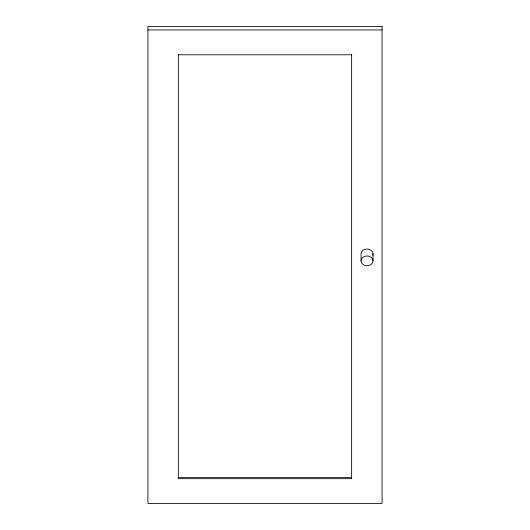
<?xml version="1.0" encoding="UTF-8"?>
<svg xmlns="http://www.w3.org/2000/svg" width="530" height="530" viewBox="0 0 530 530"><rect width="100%" height="100%" fill="white"/><g stroke="black" fill="none" stroke-linecap="round" stroke-linejoin="round"><path stroke-width="0.79" d="M147.943 29.958L382.057 29.958M178.358 54.795L351.642 54.795M178.358 477.629L351.642 477.629M373.021 253.93L373.021 260.846A5.989 4.889 0 0 1 364.037 265.079A5.989 4.889 0 0 1 364.037 256.606A5.989 4.889 0 0 1 373.021 260.846M361.043 260.846L361.043 253.93A5.989 4.889 0 0 1 367.813 249.08A5.989 4.889 0 0 1 372.822 255.195M351.642 54.583L351.642 478.663L178.358 478.663L178.358 54.583M382.057 26.5L147.943 26.5L147.943 503.5L382.057 503.5L382.057 26.5"/></g></svg>
